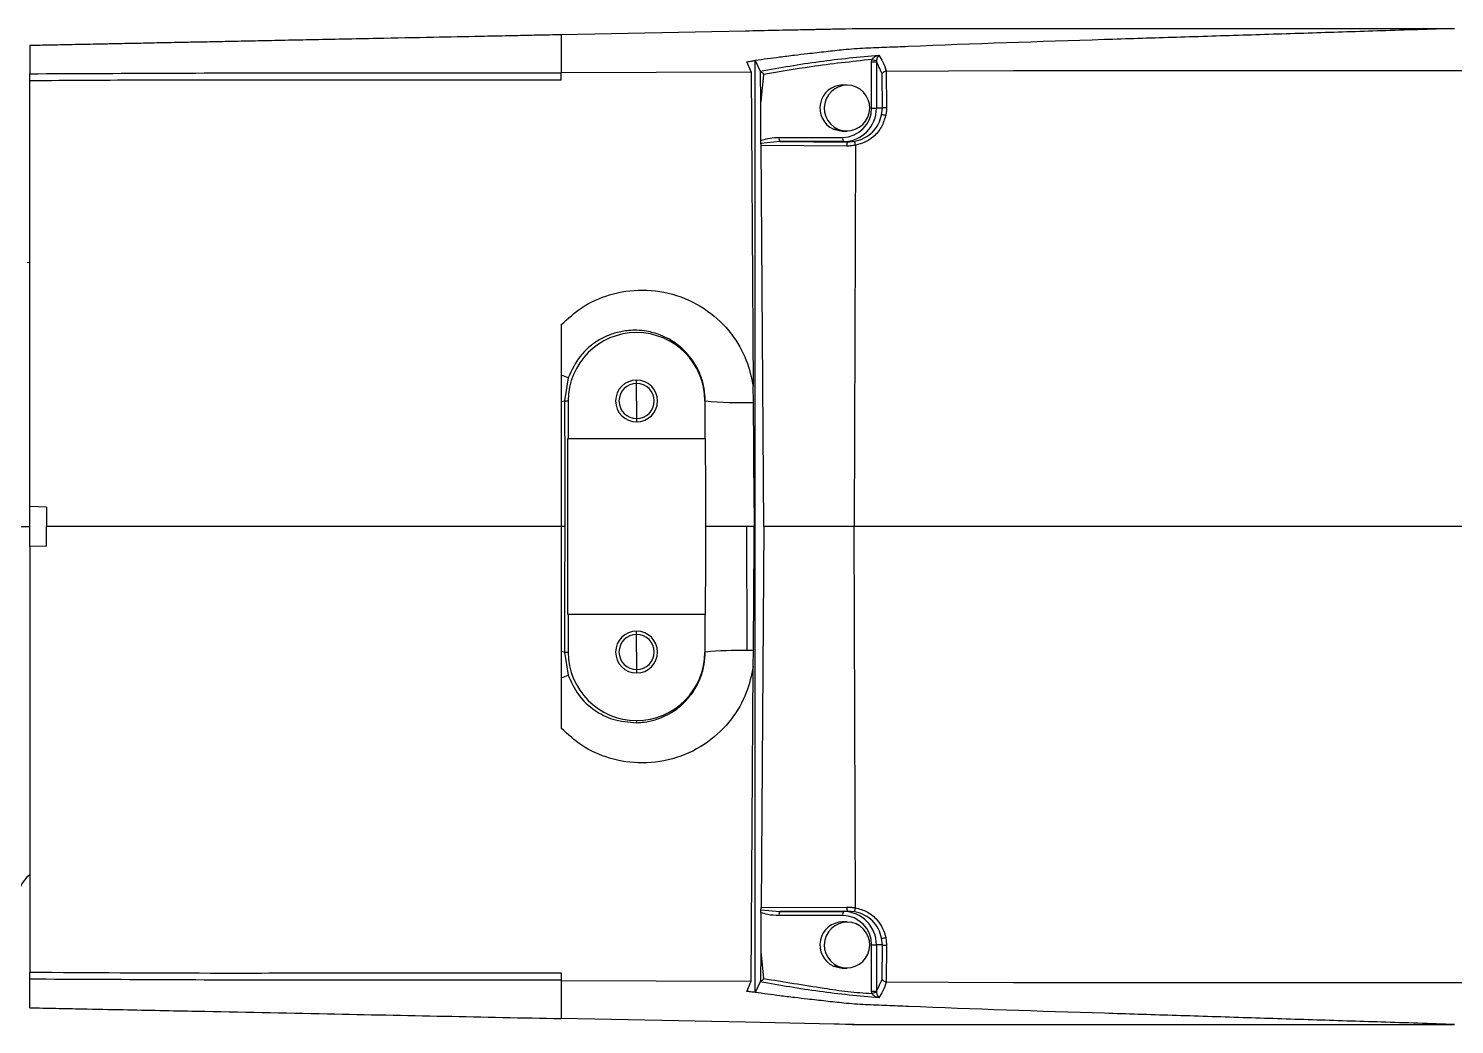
# Model space of a CAD drawing. Header units: millimetres. Extents: x -13464 to 9471, y -517 to 17126.
# Drawn here: x 6500.7 to 6671.1, y 12456 to 12575 of the extents above; entities that cross this region are included whole.
import ezdxf

# ---------------------------------------------------------------- set-up
doc = ezdxf.new("R2010")
doc.units = ezdxf.units.MM

msp = doc.modelspace()

# ---------------------------------------------------------------- linework, layer by layer
at = {"color": 7, "linetype": 'Continuous', "lineweight": 25}
for p, q in [((6564.34, 12574.29), (6564.34, 12573.46)), ((6564.35, 12574.28), (6586.35, 12574.73)), ((6596.96, 12574.95), (6597.53, 12574.97)), ((6597.53, 12574.97), (6598.28, 12574.98)), ((6598.28, 12574.98), (6599.11, 12575)), ((6599.64, 12575), (6618.71, 12575)), ((6619.24, 12575), (6671.05, 12575)), ((6587.04, 12569.84), (6586.52, 12571.04)), ((6587.51, 12571.18), (6588.12, 12569.92)), ((6587.51, 12459.83), (6587.51, 12571.18)), ((6601.42, 12565.5), (6601.42, 12571.03)), ((6601.42, 12571.03), (6602, 12571.03)), ((6602, 12571.18), (6602, 12571.03)), ((6602, 12571.03), (6602, 12565.5)), ((6500.84, 12517.9), (6500.84, 12568.75)), ((6564.34, 12569.74), (6587.04, 12569.84)), ((6564.34, 12568.82), (6564.34, 12569.74)), ((6587.04, 12569.84), (6587.28, 12532.25)), ((6588.17, 12566.27), (6588.15, 12569.8)), ((6588.5, 12569.51), (6588.17, 12566.27)), ((6602.7, 12565.5), (6602.67, 12569.59)), ((6603.21, 12569.91), (6603.16, 12569.91)), ((6603.16, 12569.91), (6603.19, 12565.52)), ((6603.21, 12569.91), (6610.62, 12569.95)), ((6610.62, 12569.95), (6618.37, 12569.99)), ((6598.48, 12568.25), (6597.96, 12568.25)), ((6588.17, 12561.63), (6588.17, 12566.27)), ((6601.42, 12565.5), (6602, 12565.5)), ((6602.7, 12565.5), (6602, 12565.5)), ((6602.62, 12564.7), (6602.7, 12565.5)), ((6590.36, 12561.99), (6597.96, 12561.99)), ((6596.87, 12562.99), (6597.39, 12562.99)), ((6597.96, 12562.75), (6598.48, 12562.75)), ((6590.44, 12561.49), (6588.2, 12561.28)), ((6588.54, 12515.5), (6588.21, 12561.03)), ((6598.45, 12560.96), (6588.21, 12561.03)), ((6590.44, 12561.49), (6598.54, 12561.44)), ((6598.05, 12561.49), (6590.44, 12561.49)), ((6598.54, 12561.44), (6598.05, 12561.49)), ((6598.54, 12561.44), (6599.43, 12561.53)), ((6599.49, 12561.05), (6599.34, 12515.5)), ((6500.84, 12547.06), (6500.55, 12547)), ((6565.17, 12533.25), (6564.72, 12530.5)), ((6573.34, 12532.6), (6573.34, 12533)), ((6573.34, 12530.5), (6573.34, 12532.6)), ((6587.29, 12530.33), (6587.28, 12532.25)), ((6564.72, 12530.5), (6565.17, 12530.5)), ((6565.17, 12530.5), (6565.17, 12526)), ((6573.34, 12530.5), (6573.34, 12528.4)), ((6581.54, 12530.5), (6581.52, 12530.5)), ((6581.52, 12526), (6581.52, 12530.5)), ((6581.52, 12526), (6581.54, 12530.5)), ((6573.34, 12528.4), (6573.34, 12528)), ((6565.13, 12505), (6565.13, 12526)), ((6565.17, 12526), (6565.13, 12526)), ((6565.17, 12526), (6581.52, 12526)), ((6581.52, 12526), (6581.52, 12526)), ((6581.56, 12526), (6581.58, 12526)), ((6502.84, 12517.83), (6500.84, 12517.9)), ((6500.84, 12513.1), (6500.84, 12517.9)), ((6502.84, 12517.83), (6502.84, 12515.5)), ((6587.38, 12517.77), (6587.37, 12515.5)), ((6587.38, 12517.77), (6587.39, 12515.5)), ((6499.35, 12515.5), (6500.84, 12515.5)), ((6564.34, 12515.5), (6502.84, 12515.5)), ((6502.84, 12513.17), (6502.84, 12515.5)), ((6564.77, 12515.5), (6564.34, 12515.5)), ((6586.47, 12515.5), (6586.52, 12500.68)), ((6587.39, 12515.5), (6587.37, 12515.5)), ((6587.37, 12515.5), (6587.38, 12513.24)), ((6587.38, 12513.24), (6587.39, 12515.5)), ((6588.54, 12515.5), (6588.21, 12469.98)), ((6599.34, 12515.5), (6588.54, 12515.5)), ((6777.34, 12515.5), (6599.34, 12515.5)), ((6599.49, 12469.96), (6599.34, 12515.5)), ((6502.84, 12513.17), (6500.84, 12513.1)), ((6500.84, 12513.1), (6500.84, 12462.26)), ((6565.13, 12505), (6565.17, 12505)), ((6565.17, 12505), (6565.17, 12500.5)), ((6581.52, 12505), (6565.17, 12505)), ((6581.54, 12500.5), (6581.52, 12505)), ((6581.52, 12500.5), (6581.52, 12505)), ((6581.52, 12505), (6581.52, 12505)), ((6581.58, 12505), (6581.56, 12505)), ((6573.34, 12502.6), (6573.34, 12503)), ((6573.34, 12500.5), (6573.34, 12502.6)), ((6564.72, 12500.5), (6565.17, 12500.5)), ((6564.72, 12500.5), (6565.17, 12497.76)), ((6573.34, 12500.5), (6573.34, 12498.4)), ((6581.54, 12500.5), (6581.52, 12500.5)), ((6587.28, 12498.76), (6587.29, 12500.68)), ((6587.04, 12461.17), (6587.28, 12498.76)), ((6573.34, 12498.4), (6573.34, 12498)), ((6573.34, 12492.33), (6573.34, 12492.06)), ((6588.21, 12469.98), (6598.45, 12470.04)), ((6588.17, 12469.38), (6588.17, 12464.74)), ((6588.2, 12469.72), (6590.44, 12469.51)), ((6597.96, 12469.01), (6590.36, 12469.01)), ((6598.54, 12469.56), (6590.44, 12469.51)), ((6590.44, 12469.51), (6598.05, 12469.51)), ((6598.48, 12468.25), (6597.96, 12468.25)), ((6598.54, 12469.56), (6598.05, 12469.51)), ((6599.43, 12469.48), (6598.54, 12469.56)), ((6588.17, 12464.74), (6588.15, 12461.21)), ((6588.17, 12464.74), (6588.5, 12461.5)), ((6601.42, 12459.97), (6601.42, 12465.5)), ((6601.42, 12465.5), (6602, 12465.5)), ((6602.7, 12465.5), (6602, 12465.5)), ((6602, 12465.5), (6602, 12459.97)), ((6602.7, 12465.5), (6602.62, 12466.31)), ((6602.67, 12461.41), (6602.7, 12465.5)), ((6603.19, 12465.49), (6603.16, 12461.09)), ((6596.87, 12462.99), (6597.39, 12462.99)), ((6564.34, 12462.19), (6564.34, 12461.27)), ((6564.34, 12461.27), (6587.04, 12461.17)), ((6597.96, 12462.75), (6598.48, 12462.75)), ((6586.52, 12459.96), (6587.04, 12461.17)), ((6588.12, 12461.09), (6587.51, 12459.83)), ((6601.42, 12459.97), (6602, 12459.97)), ((6602, 12459.97), (6602, 12459.82)), ((6603.16, 12461.09), (6603.21, 12461.09)), ((6603.21, 12461.09), (6610.62, 12461.06)), ((6610.62, 12461.06), (6618.37, 12461.02)), ((6618.37, 12461.02), (6673.86, 12461.01)), ((6564.34, 12457.55), (6564.34, 12456.71)), ((6586.35, 12456.27), (6564.35, 12456.72)), ((6596.96, 12456.05), (6586.35, 12456.27)), ((6598.28, 12456.02), (6597.53, 12456.04)), ((6599.11, 12456.01), (6598.28, 12456.02)), ((6619.24, 12456), (6671.05, 12456))]:
    msp.add_line(p, q, dxfattribs=at)
at = {"color": 7, "linetype": 'Continuous', "lineweight": 25, "flags": 128}
for points in [[(6586.35, 12574.73), (6590.03, 12574.81), (6592.92, 12574.87)], [(6618.71, 12575), (6619, 12575), (6619.24, 12575)], [(6596.87, 12562.99), (6597.9, 12562.75), (6597.96, 12562.75)], [(6564.72, 12530.5), (6564.75, 12522.1), (6564.77, 12515.5)], [(6587.38, 12517.77), (6587.33, 12524.79), (6587.29, 12530.33)], [(6564.77, 12515.5), (6564.74, 12507.1), (6564.72, 12500.5)], [(6587.29, 12500.68), (6587.34, 12507.73), (6587.38, 12513.24)], [(6596.87, 12462.99), (6597.9, 12462.75), (6597.96, 12462.75)], [(6618.71, 12456), (6619, 12456), (6619.24, 12456)]]:
    msp.add_lwpolyline(points, dxfattribs=at)
at = {"color": 7, "linetype": 'Continuous', "lineweight": 25}
for centre, radius, start, end in [((6602.95, 12576.89), 5.79, 254.9633, 260.5742), ((6598, 12565.5), 2.76, 90.848, 245.6323), ((6598.5, 12565.49), 2.74, 66.9254, 245.9761), ((6598.46, 12565.51), 2.74, 246.9254, 65.9761), ((6597.94, 12565.48), 3.48, 270.4419, 0.4352), ((6598.02, 12565.47), 3.98, 270.4419, 0.4352), ((6603.13, 12560.23), 5.29, 89.377, 94.6954), ((6601.98, 12559.42), 5.32, 77.8039, 83.0582), ((6591.17, 12561.88), 0.822, 171.7212, 207.6466), ((6598.78, 12561.88), 0.822, 171.7212, 207.6466), ((6599.22, 12561.07), 0.77, 150.7335, 187.9263), ((6573.34, 12530.5), 8.17, 0, 180), ((6561.99, 12526.76), 7.23, 63.883, 70.988), ((6573.34, 12530.5), 2.5, 90, 270), ((6573.34, 12530.5), 2.5, 270, 90), ((6573.34, 12530.5), 2.1, 90, 270), ((6573.34, 12530.5), 2.1, 270, 90), ((6564.26, 12532.26), 1.82, 272.5601, 284.5373), ((6585.98, 12581.75), 51.44, 265.0514, 271.4686), ((6573.34, 12500.5), 2.5, 90, 270), ((6573.34, 12500.5), 2.1, 90, 270), ((6573.34, 12500.5), 2.5, 270, 90), ((6573.34, 12500.5), 2.1, 270, 90), ((6564.26, 12498.74), 1.82, 75.4627, 87.4399), ((6573.34, 12500.5), 8.17, 180, 270), ((6573.34, 12500.5), 8.17, 270, 0), ((6585.55, 12457.23), 43.46, 88.7201, 95.2946), ((6586.95, 12359.03), 141.65, 89.8624, 90.1757), ((6561.99, 12504.25), 7.23, 289.012, 296.117), ((6503.35, 12470.78), 4, 128.8477, 180), ((6599.22, 12469.94), 0.77, 172.0737, 209.2665), ((6591.17, 12469.13), 0.822, 152.3534, 188.2788), ((6598, 12465.5), 2.76, 90.848, 245.6323), ((6598.5, 12465.49), 2.74, 66.9254, 245.9761), ((6598.78, 12469.13), 0.822, 152.3534, 188.2788), ((6597.94, 12465.53), 3.48, 359.5648, 89.5581), ((6598.02, 12465.53), 3.98, 359.5648, 89.5581), ((6598.46, 12465.51), 2.74, 246.9254, 65.9761), ((6601.98, 12471.59), 5.32, 276.9418, 282.1961), ((6603.13, 12470.78), 5.29, 265.3046, 270.623), ((6602.95, 12454.12), 5.79, 99.4258, 105.0367)]:
    msp.add_arc(centre, radius, start, end, dxfattribs=at)
for points, knots in [([(6500.84, 12573), (6501.26, 12573.01), (6502.06, 12573.03), (6503.27, 12573.05), (6504.55, 12573.08), (6505.92, 12573.11), (6507.34, 12573.13), (6508.5, 12573.16), (6509.43, 12573.18), (6510.16, 12573.19), (6511, 12573.21), (6511.94, 12573.23), (6512.99, 12573.25), (6514.14, 12573.27), (6515.4, 12573.3), (6516.72, 12573.33), (6518.29, 12573.36), (6520.28, 12573.4), (6522.61, 12573.44), (6525.19, 12573.5), (6527.92, 12573.55), (6531.01, 12573.62), (6535.85, 12573.71), (6541.92, 12573.84), (6548.71, 12573.97), (6553.98, 12574.08), (6557.9, 12574.16), (6560.64, 12574.22), (6562.72, 12574.26), (6563.88, 12574.28), (6564.34, 12574.29)], [0, 0, 0, 0, 0.01925, 0.037173, 0.057251, 0.079606, 0.102016, 0.124483, 0.134371, 0.145909, 0.159099, 0.17394, 0.190433, 0.208576, 0.228371, 0.249817, 0.271241, 0.302592, 0.34387, 0.381344, 0.424402, 0.473043, 0.527269, 0.653007, 0.759965, 0.848143, 0.901953, 0.945199, 0.977881, 1, 1, 1, 1]), ([(6586.35, 12574.73), (6588.73, 12574.78), (6592.27, 12574.86), (6595.8, 12574.93), (6596.96, 12574.95)], [0, 0, 0, 0, 0.672718, 1, 1, 1, 1]), ([(6671.05, 12575), (6668.14, 12574.91), (6662.48, 12574.73), (6654.05, 12574.46), (6645.71, 12574.19), (6637.43, 12573.93), (6624.11, 12573.51), (6612.76, 12573.14), (6603.24, 12572.74), (6600.66, 12572.66), (6598.24, 12572.48), (6595.94, 12572.22), (6593.98, 12572), (6592.13, 12571.78), (6590.04, 12571.52), (6588.48, 12571.31), (6587.51, 12571.18)], [0, 0, 0, 0, 0.104497, 0.203023, 0.302396, 0.403581, 0.500026, 0.780393, 0.810873, 0.841653, 0.872856, 0.898081, 0.924578, 0.943573, 0.964862, 1, 1, 1, 1]), ([(6592.92, 12574.87), (6593.68, 12574.89), (6595.03, 12574.91), (6596.37, 12574.94), (6596.96, 12574.95)], [0, 0, 0, 0, 0.56018, 1, 1, 1, 1]), ([(6599.11, 12575), (6599.21, 12575), (6599.39, 12575), (6599.56, 12575), (6599.64, 12575)], [0, 0, 0, 0, 0.5599, 1, 1, 1, 1]), ([(6599.11, 12575), (6599.16, 12575), (6599.23, 12575), (6599.31, 12575), (6599.34, 12575)], [0, 0, 0, 0, 0.560007, 1, 1, 1, 1]), ([(6599.34, 12575), (6599.4, 12575), (6599.5, 12575), (6599.6, 12575), (6599.64, 12575)], [0, 0, 0, 0, 0.559713, 1, 1, 1, 1]), ([(6500.84, 12573), (6500.84, 12572.82), (6500.84, 12572.48), (6500.84, 12571.9), (6500.84, 12571.18), (6500.84, 12570.56), (6500.84, 12569.9), (6500.84, 12569.6)], [0, 0, 0, 0, 0.3299065, 0.6339057, 0.7741034, 0.8969051, 1, 1, 1, 1]), ([(6564.35, 12573.46), (6564.35, 12573.45), (6564.34, 12573.45), (6564.34, 12573.44), (6564.34, 12573.44)], [0, 0, 0, 0, 0.500489, 1, 1, 1, 1]), ([(6564.34, 12573.44), (6564.34, 12573.26), (6564.34, 12572.89), (6564.34, 12572.17), (6564.34, 12571.19), (6564.34, 12570.23), (6564.34, 12569.74)], [0, 0, 0, 0, 0.2528344, 0.5088269, 0.7508485, 1, 1, 1, 1]), ([(6586.52, 12571.04), (6586.71, 12571.07), (6587.03, 12571.11), (6587.36, 12571.16), (6587.51, 12571.18)], [0, 0, 0, 0, 0.560038, 1, 1, 1, 1]), ([(6588.12, 12569.92), (6590.47, 12570.33), (6595.17, 12571.15), (6599.92, 12571.61), (6602.3, 12571.83)], [0, 0, 0, 0, 0.499509, 1, 1, 1, 1]), ([(6601.45, 12571.3), (6599.02, 12571.04), (6594.69, 12570.57), (6590.39, 12569.83), (6588.5, 12569.51)], [0, 0, 0, 0, 0.559837, 1, 1, 1, 1]), ([(6601.42, 12571.03), (6601.42, 12571.08), (6601.42, 12571.17), (6601.44, 12571.26), (6601.45, 12571.3)], [0, 0, 0, 0, 0.559779, 1, 1, 1, 1]), ([(6601.45, 12571.3), (6601.47, 12571.33), (6601.52, 12571.4), (6601.64, 12571.52), (6601.89, 12571.71), (6602.13, 12571.78), (6602.3, 12571.83)], [0, 0, 0, 0, 0.1030557, 0.2165047, 0.464417, 1, 1, 1, 1]), ([(6602.3, 12571.83), (6602.24, 12571.76), (6602.16, 12571.65), (6602.07, 12571.43), (6602.03, 12571.29), (6602.01, 12571.22), (6602, 12571.18)], [0, 0, 0, 0, 0.534024, 0.78227, 0.89626, 1, 1, 1, 1]), ([(6602.67, 12569.59), (6602.55, 12569.88), (6602.33, 12570.41), (6602.1, 12570.84), (6602, 12571.03)], [0, 0, 0, 0, 0.5600469, 1, 1, 1, 1]), ([(6602.3, 12571.83), (6602.45, 12571.56), (6602.76, 12571.01), (6603.06, 12570.29), (6603.21, 12569.91)], [0, 0, 0, 0, 0.485678, 1, 1, 1, 1]), ([(6500.84, 12569.6), (6511.43, 12569.65), (6532.6, 12569.75), (6553.76, 12569.72), (6564.34, 12569.7)], [0, 0, 0, 0, 0.500027, 1, 1, 1, 1]), ([(6500.84, 12568.75), (6500.84, 12568.84), (6500.84, 12569.01), (6500.84, 12569.25), (6500.84, 12569.46), (6500.84, 12569.55), (6500.84, 12569.6)], [0, 0, 0, 0, 0.24805, 0.49953, 0.747832, 1, 1, 1, 1]), ([(6564.34, 12568.82), (6557.15, 12568.82), (6545.29, 12568.82), (6528.79, 12568.86), (6514.82, 12568.84), (6505.5, 12568.78), (6500.84, 12568.75)], [0, 0, 0, 0, 0.340001, 0.560002, 0.780001, 1, 1, 1, 1]), ([(6588.15, 12569.8), (6588.14, 12569.82), (6588.14, 12569.87), (6588.12, 12569.9), (6588.12, 12569.92)], [0, 0, 0, 0, 0.500642, 1, 1, 1, 1]), ([(6588.5, 12569.51), (6588.5, 12569.53), (6588.5, 12569.57), (6588.47, 12569.62), (6588.43, 12569.67), (6588.33, 12569.75), (6588.23, 12569.78), (6588.15, 12569.8)], [0, 0, 0, 0, 0.113647, 0.227748, 0.354002, 0.501235, 1, 1, 1, 1]), ([(6603.16, 12569.91), (6603.1, 12569.9), (6602.98, 12569.87), (6602.84, 12569.8), (6602.72, 12569.7), (6602.69, 12569.63), (6602.67, 12569.59)], [0, 0, 0, 0, 0.231836, 0.500324, 0.70789, 1, 1, 1, 1]), ([(6618.37, 12569.99), (6627.62, 12570), (6642.91, 12570.01), (6661.41, 12570), (6670.66, 12570), (6673.86, 12569.99)], [0, 0, 0, 0, 0.500003, 0.826635, 1, 1, 1, 1]), ([(6603.19, 12565.52), (6603.19, 12565.35), (6603.18, 12565.05), (6603.13, 12564.75), (6603.1, 12564.62)], [0, 0, 0, 0, 0.560074, 1, 1, 1, 1]), ([(6599.43, 12561.53), (6599.84, 12561.65), (6600.61, 12561.87), (6601.57, 12562.62), (6602.29, 12563.56), (6602.51, 12564.32), (6602.62, 12564.7)], [0, 0, 0, 0, 0.265592, 0.500641, 0.754387, 1, 1, 1, 1]), ([(6603.1, 12564.62), (6602.96, 12564.15), (6602.67, 12563.18), (6601.73, 12562.09), (6600.63, 12561.36), (6599.86, 12561.15), (6599.49, 12561.05)], [0, 0, 0, 0, 0.273185, 0.559354, 0.784012, 1, 1, 1, 1]), ([(6588.17, 12561.63), (6588.54, 12561.74), (6589.25, 12561.97), (6590, 12561.99), (6590.36, 12561.99)], [0, 0, 0, 0, 0.51562, 1, 1, 1, 1]), ([(6588.2, 12561.28), (6588.19, 12561.34), (6588.18, 12561.44), (6588.18, 12561.56), (6588.17, 12561.63)], [0, 0, 0, 0, 0.497652, 1, 1, 1, 1]), ([(6588.21, 12561.03), (6588.21, 12561.08), (6588.21, 12561.17), (6588.2, 12561.25), (6588.2, 12561.28)], [0, 0, 0, 0, 0.556854, 1, 1, 1, 1]), ([(6599.49, 12561.06), (6599.3, 12561.03), (6598.95, 12560.97), (6598.61, 12560.96), (6598.45, 12560.96)], [0, 0, 0, 0, 0.559374, 1, 1, 1, 1]), ([(6599.49, 12561.06), (6599.48, 12561.12), (6599.45, 12561.24), (6599.44, 12561.35), (6599.43, 12561.42), (6599.43, 12561.46), (6599.43, 12561.51), (6599.43, 12561.52), (6599.43, 12561.53)], [0, 0, 0, 0, 0.244155, 0.49907, 0.56231, 0.669882, 0.818492, 1, 1, 1, 1]), ([(6599.49, 12561.05), (6599.49, 12561.05), (6599.49, 12561.06), (6599.49, 12561.06), (6599.49, 12561.06)], [0, 0, 0, 0, 0.560023, 1, 1, 1, 1]), ([(6564.34, 12539.62), (6565.14, 12540.34), (6566.84, 12541.89), (6570.19, 12543.37), (6574.09, 12543.97), (6578.19, 12543.32), (6581.89, 12541.46), (6584.72, 12538.7), (6586.57, 12535.54), (6587.06, 12533.3), (6587.28, 12532.25)], [0, 0, 0, 0, 0.107195, 0.228422, 0.361263, 0.500726, 0.640022, 0.772448, 0.893196, 1, 1, 1, 1]), ([(6564.34, 12539.62), (6564.34, 12539.09), (6564.34, 12538.05), (6564.34, 12536.52), (6564.34, 12535.04), (6564.34, 12534.08), (6564.34, 12533.59)], [0, 0, 0, 0, 0.249794, 0.498649, 0.74919, 1, 1, 1, 1]), ([(6581.54, 12530.5), (6581.52, 12531), (6581.47, 12532.01), (6581.06, 12533.46), (6580.42, 12534.82), (6579.71, 12535.81), (6579.05, 12536.52), (6578.53, 12537.01), (6577.93, 12537.46), (6577.15, 12537.95), (6576.04, 12538.48), (6574.72, 12538.84), (6573.44, 12538.97), (6572.47, 12538.94), (6571.38, 12538.79), (6570.18, 12538.46), (6568.83, 12537.82), (6567.64, 12536.96), (6566.22, 12535.55), (6565.59, 12534.17), (6565.17, 12533.25)], [0, 0, 0, 0, 0.061746, 0.125317, 0.18597, 0.250426, 0.279048, 0.309444, 0.341628, 0.375617, 0.426373, 0.500637, 0.55056, 0.592271, 0.625698, 0.691333, 0.750642, 0.814764, 0.875576, 1, 1, 1, 1]), ([(6564.34, 12533.59), (6564.34, 12533.23), (6564.34, 12532.54), (6564.34, 12531.5), (6564.34, 12530.8), (6564.34, 12530.45)], [0, 0, 0, 0, 0.35695, 0.680449, 1, 1, 1, 1]), ([(6564.34, 12530.45), (6564.34, 12528.75), (6564.34, 12525.96), (6564.34, 12522.08), (6564.34, 12518.79), (6564.34, 12516.6), (6564.34, 12515.5)], [0, 0, 0, 0, 0.34, 0.56, 0.78, 1, 1, 1, 1]), ([(6581.63, 12515.5), (6581.62, 12517.46), (6581.6, 12520.96), (6581.59, 12524.46), (6581.58, 12526)], [0, 0, 0, 0, 0.558013, 1, 1, 1, 1]), ([(6564.34, 12515.5), (6564.34, 12512.71), (6564.34, 12507.73), (6564.34, 12502.75), (6564.34, 12500.56)], [0, 0, 0, 0, 0.56, 1, 1, 1, 1]), ([(6581.58, 12505), (6581.59, 12506.97), (6581.6, 12510.47), (6581.62, 12513.97), (6581.63, 12515.5)], [0, 0, 0, 0, 0.562028, 1, 1, 1, 1]), ([(6586.47, 12515.5), (6585.87, 12515.5), (6584.64, 12515.5), (6583.14, 12515.5), (6582.1, 12515.5), (6581.78, 12515.5), (6581.63, 12515.5)], [0, 0, 0, 0, 0.273113, 0.561594, 0.786761, 1, 1, 1, 1]), ([(6587.37, 12515.5), (6587.2, 12515.5), (6586.91, 12515.5), (6586.61, 12515.5), (6586.47, 12515.5)], [0, 0, 0, 0, 0.5599999, 1, 1, 1, 1]), ([(6564.34, 12500.56), (6564.34, 12500.02), (6564.34, 12498.93), (6564.34, 12497.92), (6564.34, 12497.41)], [0, 0, 0, 0, 0.498763, 1, 1, 1, 1]), ([(6573.34, 12492.06), (6573.64, 12492.08), (6574.39, 12492.12), (6575.44, 12492.35), (6576.53, 12492.75), (6577.49, 12493.24), (6578.37, 12493.86), (6579.3, 12494.69), (6580.19, 12495.8), (6580.96, 12497.26), (6581.45, 12498.84), (6581.51, 12499.96), (6581.54, 12500.5)], [0, 0, 0, 0, 0.069904, 0.173809, 0.250157, 0.342046, 0.425337, 0.500121, 0.629508, 0.749761, 0.876985, 1, 1, 1, 1]), ([(6587.28, 12498.76), (6587.06, 12497.71), (6586.57, 12495.46), (6584.72, 12492.3), (6581.89, 12489.54), (6578.19, 12487.69), (6574.09, 12487.04), (6570.19, 12487.63), (6566.84, 12489.12), (6565.14, 12490.66), (6564.34, 12491.39)], [0, 0, 0, 0, 0.106804, 0.227551, 0.359977, 0.499272, 0.638734, 0.771576, 0.892804, 1, 1, 1, 1]), ([(6564.34, 12497.41), (6564.34, 12496.93), (6564.34, 12495.97), (6564.34, 12494.49), (6564.34, 12492.96), (6564.34, 12491.92), (6564.34, 12491.39)], [0, 0, 0, 0, 0.250529, 0.499619, 0.748272, 1, 1, 1, 1]), ([(6565.17, 12497.76), (6565.53, 12496.95), (6566.27, 12495.29), (6568.22, 12493.5), (6570.62, 12492.26), (6572.38, 12492.13), (6573.34, 12492.06)], [0, 0, 0, 0, 0.2423628, 0.5000538, 0.7238429, 1, 1, 1, 1]), ([(6588.2, 12469.72), (6588.2, 12469.77), (6588.21, 12469.85), (6588.21, 12469.94), (6588.21, 12469.98)], [0, 0, 0, 0, 0.562887, 1, 1, 1, 1]), ([(6598.45, 12470.04), (6598.65, 12470.04), (6598.99, 12470.03), (6599.34, 12469.97), (6599.49, 12469.94)], [0, 0, 0, 0, 0.560665, 1, 1, 1, 1]), ([(6599.43, 12469.48), (6599.43, 12469.49), (6599.42, 12469.51), (6599.43, 12469.62), (6599.45, 12469.77), (6599.48, 12469.89), (6599.49, 12469.94)], [0, 0, 0, 0, 0.250472, 0.500135, 0.755395, 1, 1, 1, 1]), ([(6599.49, 12469.96), (6599.97, 12469.82), (6600.94, 12469.53), (6602.05, 12468.6), (6602.79, 12467.52), (6603, 12466.76), (6603.1, 12466.39)], [0, 0, 0, 0, 0.2762355, 0.5632085, 0.7865455, 1, 1, 1, 1]), ([(6599.49, 12469.94), (6599.49, 12469.95), (6599.49, 12469.95), (6599.49, 12469.96), (6599.49, 12469.96)], [0, 0, 0, 0, 0.559977, 1, 1, 1, 1]), ([(6588.17, 12469.38), (6588.18, 12469.44), (6588.18, 12469.56), (6588.19, 12469.67), (6588.2, 12469.72)], [0, 0, 0, 0, 0.499595, 1, 1, 1, 1]), ([(6590.36, 12469.01), (6589.9, 12469.03), (6589.16, 12469.05), (6588.45, 12469.29), (6588.17, 12469.38)], [0, 0, 0, 0, 0.609251, 1, 1, 1, 1]), ([(6602.62, 12466.31), (6602.51, 12466.68), (6602.29, 12467.45), (6601.57, 12468.39), (6600.61, 12469.13), (6599.84, 12469.36), (6599.43, 12469.48)], [0, 0, 0, 0, 0.245682, 0.499529, 0.734486, 1, 1, 1, 1]), ([(6603.1, 12466.39), (6603.13, 12466.22), (6603.18, 12465.92), (6603.19, 12465.62), (6603.19, 12465.49)], [0, 0, 0, 0, 0.559917, 1, 1, 1, 1]), ([(6500.84, 12462.26), (6508.04, 12462.21), (6519.9, 12462.13), (6536.41, 12462.17), (6550.37, 12462.19), (6559.69, 12462.19), (6564.34, 12462.19)], [0, 0, 0, 0, 0.339997, 0.559998, 0.779999, 1, 1, 1, 1]), ([(6500.84, 12461.41), (6500.84, 12461.45), (6500.84, 12461.55), (6500.84, 12461.75), (6500.84, 12461.99), (6500.84, 12462.17), (6500.84, 12462.26)], [0, 0, 0, 0, 0.249236, 0.500235, 0.749056, 1, 1, 1, 1]), ([(6564.34, 12461.31), (6553.76, 12461.29), (6532.6, 12461.25), (6511.43, 12461.36), (6500.84, 12461.41)], [0, 0, 0, 0, 0.499976, 1, 1, 1, 1]), ([(6500.84, 12458), (6500.84, 12458.1), (6500.84, 12458.28), (6500.84, 12458.55), (6500.84, 12458.82), (6500.84, 12459.18), (6500.84, 12459.69), (6500.84, 12460.37), (6500.84, 12461.09), (6500.84, 12461.41)], [0, 0, 0, 0, 0.18085, 0.320488, 0.454112, 0.572326, 0.748741, 0.890774, 1, 1, 1, 1]), ([(6564.34, 12461.27), (6564.34, 12460.78), (6564.34, 12459.81), (6564.34, 12458.83), (6564.34, 12458.12), (6564.34, 12457.75), (6564.34, 12457.56)], [0, 0, 0, 0, 0.249554, 0.491925, 0.748261, 1, 1, 1, 1]), ([(6588.15, 12461.21), (6588.23, 12461.23), (6588.33, 12461.26), (6588.43, 12461.33), (6588.47, 12461.38), (6588.5, 12461.43), (6588.5, 12461.47), (6588.5, 12461.5)], [0, 0, 0, 0, 0.496602, 0.628133, 0.748303, 0.8745, 1, 1, 1, 1]), ([(6588.5, 12461.5), (6590.91, 12461.11), (6594.27, 12460.57), (6598.58, 12459.91), (6600.49, 12459.77), (6601.45, 12459.7)], [0, 0, 0, 0, 0.560089, 0.780116, 1, 1, 1, 1]), ([(6602, 12459.97), (6602.12, 12460.22), (6602.35, 12460.65), (6602.57, 12461.18), (6602.67, 12461.41)], [0, 0, 0, 0, 0.5599, 1, 1, 1, 1]), ([(6602.67, 12461.41), (6602.69, 12461.37), (6602.72, 12461.3), (6602.84, 12461.21), (6602.98, 12461.13), (6603.1, 12461.11), (6603.16, 12461.09)], [0, 0, 0, 0, 0.292048, 0.49971, 0.768131, 1, 1, 1, 1]), ([(6587.51, 12459.83), (6587.32, 12459.85), (6586.99, 12459.9), (6586.67, 12459.94), (6586.52, 12459.96)], [0, 0, 0, 0, 0.559963, 1, 1, 1, 1]), ([(6671.05, 12456), (6668.14, 12456.1), (6662.48, 12456.28), (6654.05, 12456.55), (6645.72, 12456.82), (6637.44, 12457.08), (6624.12, 12457.5), (6612.77, 12457.86), (6603.26, 12458.26), (6600.68, 12458.35), (6598.24, 12458.53), (6595.93, 12458.79), (6593.98, 12459.01), (6592.14, 12459.22), (6590.05, 12459.48), (6588.49, 12459.69), (6587.51, 12459.83)], [0, 0, 0, 0, 0.1044679, 0.2029675, 0.3023149, 0.4034738, 0.4998934, 0.7801591, 0.8106413, 0.8414152, 0.872669, 0.8983012, 0.9246567, 0.9432974, 0.9645684, 1, 1, 1, 1]), ([(6588.12, 12461.09), (6588.12, 12461.1), (6588.14, 12461.13), (6588.14, 12461.18), (6588.15, 12461.21)], [0, 0, 0, 0, 0.499358, 1, 1, 1, 1]), ([(6602.3, 12459.17), (6599.92, 12459.4), (6595.17, 12459.85), (6590.47, 12460.68), (6588.12, 12461.09)], [0, 0, 0, 0, 0.500491, 1, 1, 1, 1]), ([(6601.45, 12459.7), (6601.44, 12459.75), (6601.42, 12459.84), (6601.42, 12459.93), (6601.42, 12459.97)], [0, 0, 0, 0, 0.559779, 1, 1, 1, 1]), ([(6602.3, 12459.17), (6602.13, 12459.22), (6601.89, 12459.3), (6601.64, 12459.48), (6601.52, 12459.6), (6601.47, 12459.67), (6601.45, 12459.7)], [0, 0, 0, 0, 0.535583, 0.783495, 0.896944, 1, 1, 1, 1]), ([(6602, 12459.82), (6602.01, 12459.79), (6602.03, 12459.71), (6602.07, 12459.57), (6602.16, 12459.35), (6602.24, 12459.25), (6602.3, 12459.17)], [0, 0, 0, 0, 0.1037401, 0.2177305, 0.4659756, 1, 1, 1, 1]), ([(6603.21, 12461.09), (6603.06, 12460.72), (6602.76, 12459.99), (6602.45, 12459.44), (6602.3, 12459.17)], [0, 0, 0, 0, 0.5143223, 1, 1, 1, 1]), ([(6500.84, 12458), (6501.89, 12457.98), (6503.99, 12457.94), (6507.7, 12457.86), (6513.3, 12457.75), (6523.07, 12457.55), (6540.51, 12457.2), (6555.04, 12456.9), (6564.34, 12456.71)], [0, 0, 0, 0, 0.049075, 0.098272, 0.175581, 0.313623, 0.560088, 1, 1, 1, 1]), ([(6564.34, 12457.56), (6564.34, 12457.56), (6564.34, 12457.56), (6564.35, 12457.55), (6564.35, 12457.55)], [0, 0, 0, 0, 0.499518, 1, 1, 1, 1]), ([(6599.11, 12456.01), (6599.21, 12456.01), (6599.39, 12456), (6599.56, 12456), (6599.64, 12456)], [0, 0, 0, 0, 0.5599, 1, 1, 1, 1]), ([(6599.34, 12456), (6599.3, 12456), (6599.22, 12456.01), (6599.15, 12456.01), (6599.11, 12456.01)], [0, 0, 0, 0, 0.5599929, 1, 1, 1, 1]), ([(6599.34, 12456), (6599.4, 12456), (6599.5, 12456), (6599.6, 12456), (6599.64, 12456)], [0, 0, 0, 0, 0.559713, 1, 1, 1, 1]), ([(6599.64, 12456), (6599.64, 12456), (6599.65, 12456), (6599.68, 12456), (6599.75, 12456), (6600.04, 12456), (6601.13, 12456), (6604.18, 12456), (6610.25, 12456), (6615.49, 12456), (6618.71, 12456)], [0, 0, 0, 0, 0.000481, 0.001284, 0.003856, 0.012867, 0.046352, 0.175175, 0.49338, 1, 1, 1, 1])]:
    msp.add_open_spline(points, degree=3, knots=knots, dxfattribs=at)
msp.add_open_spline([(6597.53, 12456.04), (6597.44, 12456.04), (6597.25, 12456.05), (6597.06, 12456.05), (6596.96, 12456.05)], degree=3, dxfattribs=at)

doc.saveas('drawing.dxf')
